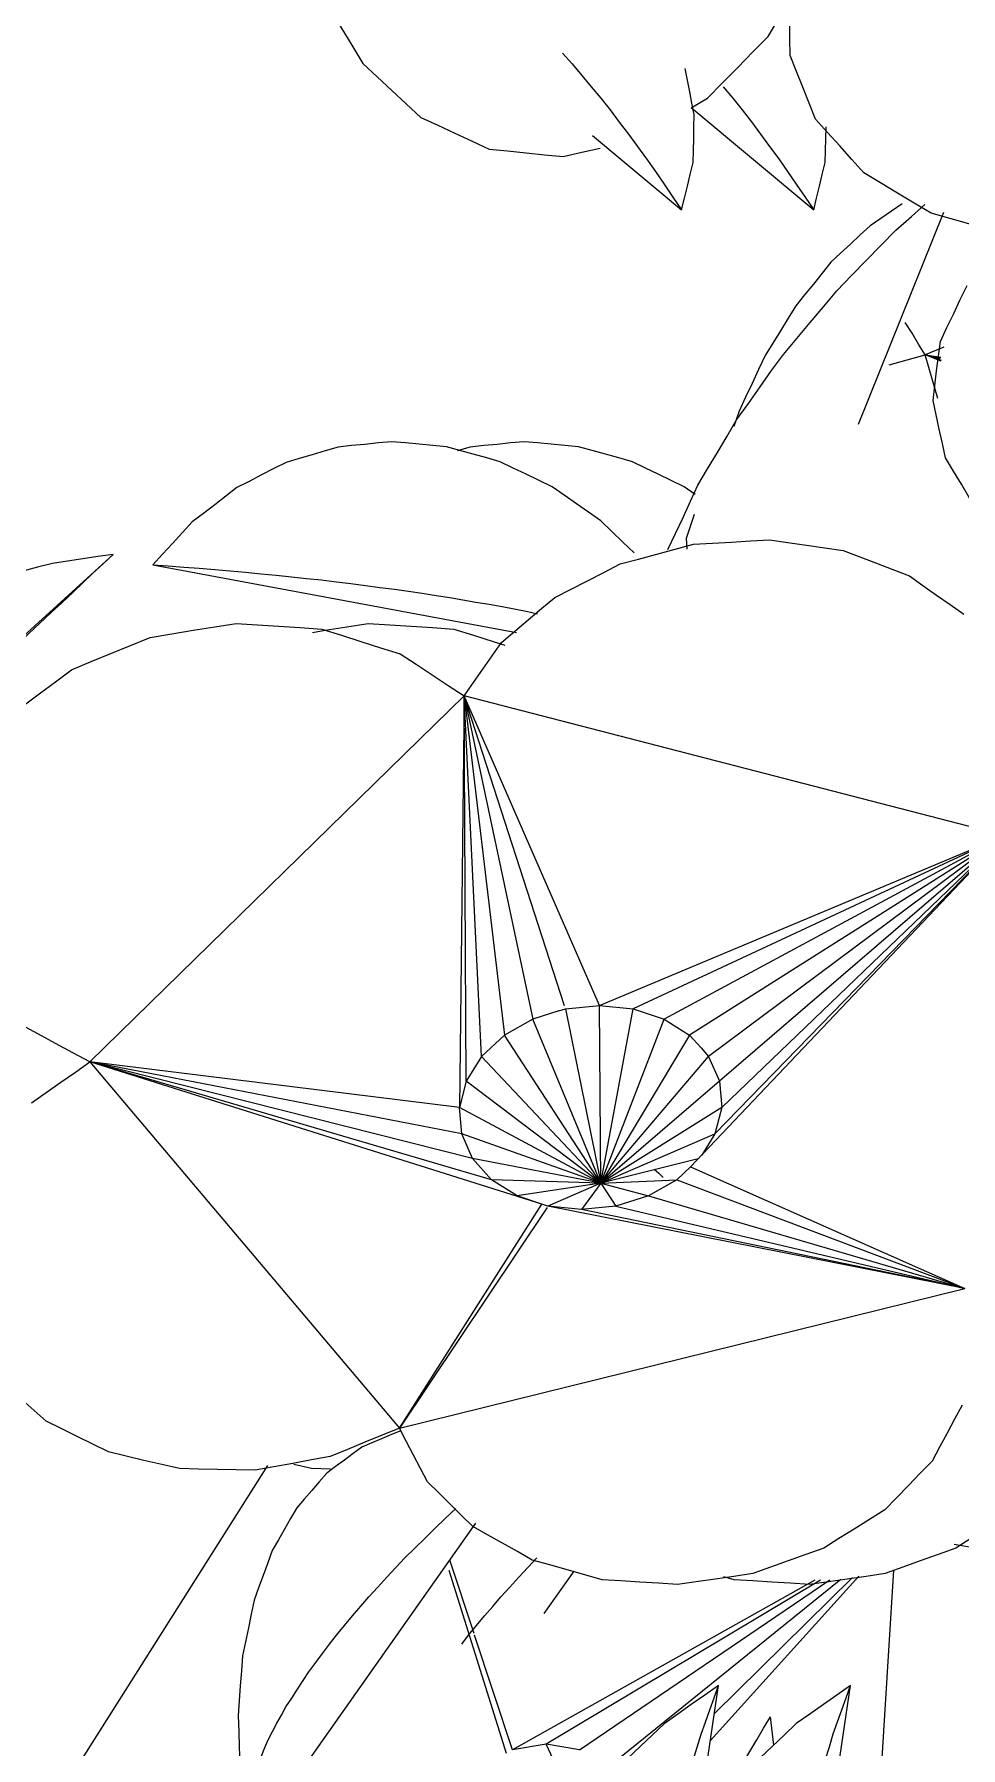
# Model space of a CAD drawing. Header units: metres. Extents: x 10.2 to 20.8, y -0.2 to 6.6.
# Drawn here: x 14.6224 to 14.6815, y 0.9343 to 1.0436 of the extents above; entities that cross this region are included whole.
import ezdxf

# ---------------------------------------------------------------- set-up
doc = ezdxf.new("R2010")
doc.units = ezdxf.units.M
doc.layers.add('Importações nas famílias', color=250, linetype='Continuous', lineweight=5)
doc.layers.add('Vegetação', color=7, linetype='Continuous', lineweight=5)

# ---------------------------------------------------------------- blocks, each defined once
blk = doc.blocks.new('Planta_pergolado_12200 - plantas pergolado_skp_Component_12-V2844-Corte 3')
at = {"layer": 'Importações nas famílias'}
blk.add_line((15.06746, 1.18088), (15.03537, 1.15163), dxfattribs=at)
at = {"layer": 'Importações nas famílias', "flags": 128}
for points in [[(15.06359, 1.18031), (15.06265, 1.18006), (15.06171, 1.17981), (15.06076, 1.17957), (15.05982, 1.17932)], [(15.06746, 1.18088), (15.06649, 1.18074), (15.06553, 1.18059), (15.06456, 1.18045), (15.06359, 1.18031)], [(15.06491, 1.17847), (15.06554, 1.17907), (15.06618, 1.17968), (15.06682, 1.18028), (15.06746, 1.18088)], [(15.05982, 1.17932), (15.05891, 1.17898), (15.058, 1.17863), (15.05709, 1.17829), (15.05618, 1.17795)], [(15.0621, 1.17583), (15.0628, 1.17649), (15.0635, 1.17715), (15.06421, 1.17781), (15.06491, 1.17847)], [(15.05618, 1.17795), (15.05532, 1.17751), (15.05445, 1.17707), (15.05358, 1.17663), (15.05272, 1.17619)], [(15.05272, 1.17619), (15.05191, 1.17566), (15.05109, 1.17513), (15.05028, 1.17461), (15.04947, 1.17408)], [(15.0591, 1.17304), (15.05985, 1.17374), (15.0606, 1.17444), (15.06135, 1.17514), (15.0621, 1.17583)], [(15.04947, 1.17408), (15.04872, 1.17347), (15.04797, 1.17285), (15.04722, 1.17224), (15.04647, 1.17163)], [(15.05599, 1.17016), (15.05677, 1.17088), (15.05755, 1.1716), (15.05833, 1.17232), (15.0591, 1.17304)], [(15.04647, 1.17163), (15.0458, 1.17094), (15.04512, 1.17025), (15.04444, 1.16956), (15.04376, 1.16887)], [(15.05283, 1.16725), (15.05362, 1.16798), (15.05441, 1.16871), (15.0552, 1.16943), (15.05599, 1.17016)], [(15.04376, 1.16887), (15.04316, 1.16811), (15.04256, 1.16735), (15.04196, 1.16659), (15.04136, 1.16584)], [(15.0497, 1.16439), (15.05048, 1.1651), (15.05127, 1.16582), (15.05205, 1.16654), (15.05283, 1.16725)], [(15.04136, 1.16584), (15.04084, 1.16502), (15.04033, 1.1642), (15.03981, 1.16338), (15.0393, 1.16256)], [(15.04667, 1.16164), (15.04743, 1.16232), (15.04819, 1.16301), (15.04894, 1.1637), (15.0497, 1.16439)], [(15.0393, 1.16256), (15.03888, 1.16168), (15.03845, 1.16081), (15.03803, 1.15994), (15.0376, 1.15907)], [(15.04382, 1.15906), (15.04453, 1.1597), (15.04524, 1.16035), (15.04596, 1.16099), (15.04667, 1.16164)], [(15.0376, 1.15907), (15.03728, 1.15816), (15.03695, 1.15724), (15.03662, 1.15633), (15.03629, 1.15541)], [(15.0412, 1.15672), (15.04185, 1.1573), (15.04251, 1.15789), (15.04316, 1.15847), (15.04382, 1.15906)], [(15.03889, 1.15467), (15.03947, 1.15518), (15.04004, 1.1557), (15.04062, 1.15621), (15.0412, 1.15672)], [(15.03629, 1.15541), (15.03606, 1.15447), (15.03583, 1.15352), (15.0356, 1.15258), (15.03537, 1.15163)], [(15.03693, 1.15296), (15.03742, 1.15339), (15.03791, 1.15382), (15.0384, 1.15424), (15.03889, 1.15467)], [(15.03537, 1.15163), (15.03576, 1.15196), (15.03615, 1.1523), (15.03654, 1.15263), (15.03693, 1.15296)]]:
    blk.add_lwpolyline(points, dxfattribs=at)
blk = doc.blocks.new('Planta_pergolado_12200 - plantas pergolado_skp_Component_16-V2935-Corte 3')
blk.add_blockref('Planta_pergolado_12200 - plantas pergolado_skp_Component_12-V2844-Corte 3', (-0.44004, -0.17043))
blk = doc.blocks.new('Planta_pergolado_12200 - plantas pergolado_skp_-V2965-Corte 3')
blk.add_blockref('Planta_pergolado_12200 - plantas pergolado_skp_Component_16-V2935-Corte 3', (0, 0))
blk = doc.blocks.new('Planta_pergolado_12200 - plantas pergolado_skp_Component_12-V2710-Corte 3')
at = {"layer": 'Importações nas famílias'}
for p, q in [((14.65608, 0.43181), (14.6567, 0.43113)), ((14.65798, 0.42656), (14.66367, 0.42182))]:
    blk.add_line(p, q, dxfattribs=at)
at = {"layer": 'Importações nas famílias', "flags": 128}
for points in [[(14.6567, 0.43113), (14.6573, 0.43039), (14.6579, 0.42966), (14.65851, 0.42893), (14.65911, 0.42819)], [(14.66448, 0.42787), (14.66433, 0.42861), (14.66419, 0.42935), (14.66405, 0.43009), (14.6639, 0.43084)], [(14.65911, 0.42819), (14.65969, 0.42741), (14.66028, 0.42664), (14.66086, 0.42586), (14.66144, 0.42508)], [(14.6644, 0.42484), (14.66442, 0.4256), (14.66444, 0.42635), (14.66446, 0.42711), (14.66448, 0.42787)], [(14.66144, 0.42508), (14.662, 0.42426), (14.66256, 0.42345), (14.66312, 0.42263), (14.66367, 0.42182)], [(14.66367, 0.42182), (14.66386, 0.42257), (14.66404, 0.42333), (14.66422, 0.42408), (14.6644, 0.42484)]]:
    blk.add_lwpolyline(points, dxfattribs=at)
blk = doc.blocks.new('Planta_pergolado_12200 - plantas pergolado_skp_Component_12-V2966-Corte 3')
at = {"layer": 'Importações nas famílias'}
blk.add_line((14.62995, 1.00979), (14.65315, 1.00548), dxfattribs=at)
at = {"layer": 'Importações nas famílias', "flags": 128}
for points in [[(14.6452, 1.01764), (14.64434, 1.01756), (14.64348, 1.01747), (14.64262, 1.01739), (14.64177, 1.0173)], [(14.64868, 1.01732), (14.64781, 1.0174), (14.64694, 1.01748), (14.64607, 1.01756), (14.6452, 1.01764)], [(14.64177, 1.0173), (14.64094, 1.01706), (14.64011, 1.01681), (14.63928, 1.01657), (14.63845, 1.01632)], [(14.65211, 1.01636), (14.65125, 1.0166), (14.65039, 1.01684), (14.64953, 1.01708), (14.64868, 1.01732)], [(14.65541, 1.01477), (14.65459, 1.01517), (14.65376, 1.01556), (14.65293, 1.01596), (14.65211, 1.01636)], [(14.63845, 1.01632), (14.63767, 1.01592), (14.63688, 1.01552), (14.6361, 1.01511), (14.63532, 1.01471)], [(14.63532, 1.01471), (14.63461, 1.01416), (14.6339, 1.01362), (14.63318, 1.01307), (14.63247, 1.01252)], [(14.65852, 1.01259), (14.65774, 1.01314), (14.65696, 1.01368), (14.65619, 1.01423), (14.65541, 1.01477)], [(14.63247, 1.01252), (14.63184, 1.01184), (14.63121, 1.01115), (14.63058, 1.01047), (14.62995, 1.00979)], [(14.66064, 1.01056), (14.65993, 1.01124), (14.65922, 1.01191), (14.65852, 1.01259)], [(14.62995, 1.00979), (14.63094, 1.00972), (14.63193, 1.00964), (14.63292, 1.00957), (14.63391, 1.00949)], [(14.63391, 1.00949), (14.63489, 1.0094), (14.63587, 1.00931), (14.63685, 1.00922), (14.63783, 1.00913)], [(14.63783, 1.00913), (14.63879, 1.00903), (14.63975, 1.00892), (14.6407, 1.00882), (14.64166, 1.00871)], [(14.64166, 1.00871), (14.64259, 1.00859), (14.64351, 1.00847), (14.64444, 1.00835), (14.64537, 1.00823)], [(14.64537, 1.00823), (14.64625, 1.0081), (14.64713, 1.00797), (14.64802, 1.00783), (14.6489, 1.0077)], [(14.6489, 1.0077), (14.64973, 1.00756), (14.65056, 1.00741), (14.65139, 1.00727), (14.65222, 1.00713)], [(14.65222, 1.00713), (14.65299, 1.00697), (14.65376, 1.00682), (14.65449, 1.00667)]]:
    blk.add_lwpolyline(points, dxfattribs=at)
blk = doc.blocks.new('Planta_pergolado_12200 - plantas pergolado_skp_Component_17-V2967-Corte 3')
at = {"layer": 'Importações nas famílias'}
for p, q in [((14.68038, 1.02366), (14.67921, 1.02318)), ((14.68017, 1.02297), (14.67921, 1.02318)), ((14.67921, 1.02318), (14.68018, 1.023)), ((14.68016, 1.02292), (14.67921, 1.02318)), ((14.68025, 1.02282), (14.67921, 1.02318)), ((14.68023, 1.02278), (14.67921, 1.02318)), ((14.67921, 1.02318), (14.68019, 1.02302)), ((14.68001, 1.0204), (14.67921, 1.02318)), ((14.66403, 1.01078), (14.66398, 1.01148))]:
    blk.add_line(p, q, dxfattribs=at)
at = {"layer": 'Importações nas famílias', "flags": 128}
for points in [[(14.67921, 1.02318), (14.67878, 1.02387), (14.67836, 1.02456), (14.67793, 1.02525)], [(14.6769, 1.02255), (14.67806, 1.02286), (14.67921, 1.02318)], [(14.66398, 1.01148), (14.66424, 1.01225), (14.6645, 1.01302)]]:
    blk.add_lwpolyline(points, dxfattribs=at)
blk = doc.blocks.new('Planta_pergolado_12200 - plantas pergolado_skp_Component_16-V2968-Corte 3')
for name, p in [('Planta_pergolado_12200 - plantas pergolado_skp_Component_12-V2710-Corte 3', (0, 0.61061)), ('Planta_pergolado_12200 - plantas pergolado_skp_Component_17-V2967-Corte 3', (0, 0)), ('Planta_pergolado_12200 - plantas pergolado_skp_Component_12-V2966-Corte 3', (0, 0))]:
    blk.add_blockref(name, p)
blk = doc.blocks.new('Planta_pergolado_12200 - plantas pergolado_skp_Component_12-V2995-Corte 3')
at = {"layer": 'Importações nas famílias'}
blk.add_line((14.66427, 1.03895), (14.6721, 1.03243), dxfattribs=at)
at = {"layer": 'Importações nas famílias', "flags": 128}
for points in [[(14.66633, 1.04027), (14.66693, 1.03954), (14.66753, 1.03881)], [(14.66753, 1.03881), (14.66812, 1.03803), (14.6687, 1.03725), (14.66928, 1.03647), (14.66987, 1.03569)], [(14.67283, 1.03545), (14.67285, 1.03621), (14.67286, 1.03696), (14.67288, 1.03772)], [(14.66987, 1.03569), (14.67042, 1.03487), (14.67098, 1.03406), (14.67154, 1.03324), (14.6721, 1.03243)], [(14.6721, 1.03243), (14.67228, 1.03318), (14.67246, 1.03394), (14.67264, 1.03469), (14.67283, 1.03545)]]:
    blk.add_lwpolyline(points, dxfattribs=at)
blk = doc.blocks.new('Planta_pergolado_12200 - plantas pergolado_skp_Component_12-V2762-Corte 3')
at = {"layer": 'Importações nas famílias'}
for p, q in [((14.65019, 0.40669), (14.64936, 0.40645)), ((14.66453, 0.40367), (14.66384, 0.40416))]:
    blk.add_line(p, q, dxfattribs=at)
at = {"layer": 'Importações nas famílias', "flags": 128}
for points in [[(14.65363, 0.40703), (14.65277, 0.40695), (14.65191, 0.40686), (14.65105, 0.40678), (14.65019, 0.40669)], [(14.6571, 0.40671), (14.65623, 0.40679), (14.65536, 0.40687), (14.65449, 0.40695), (14.65363, 0.40703)], [(14.66053, 0.40575), (14.65967, 0.40599), (14.65882, 0.40623), (14.65796, 0.40647), (14.6571, 0.40671)], [(14.66384, 0.40416), (14.66301, 0.40456), (14.66218, 0.40495), (14.66136, 0.40535), (14.66053, 0.40575)]]:
    blk.add_lwpolyline(points, dxfattribs=at)
blk = doc.blocks.new('Planta_pergolado_12200 - plantas pergolado_skp_Component_16-V2998-Corte 3')
for name, p in [('Planta_pergolado_12200 - plantas pergolado_skp_Component_12-V2995-Corte 3', (0, 0)), ('Planta_pergolado_12200 - plantas pergolado_skp_Component_12-V2762-Corte 3', (0, 0.61061))]:
    blk.add_blockref(name, p)
blk = doc.blocks.new('Planta_pergolado_12200 - plantas pergolado_skp_-V3050-Corte 3')
for name in ['Planta_pergolado_12200 - plantas pergolado_skp_Component_16-V2968-Corte 3', 'Planta_pergolado_12200 - plantas pergolado_skp_Component_16-V2998-Corte 3']:
    blk.add_blockref(name, (0, 0))
blk = doc.blocks.new('Planta_pergolado_12200 - plantas pergolado_skp_-V3106-Corte 3')
for name in ['Planta_pergolado_12200 - plantas pergolado_skp_-V3050-Corte 3', 'Planta_pergolado_12200 - plantas pergolado_skp_-V2965-Corte 3']:
    blk.add_blockref(name, (0, 0))
blk = doc.blocks.new('Planta_pergolado_12200 - plantas pergolado_skp_Component_12-V2729-Corte 3')
at = {"layer": 'Importações nas famílias'}
blk.add_line((14.85772, 0.53), (14.86421, 0.57407), dxfattribs=at)
at = {"layer": 'Importações nas famílias', "flags": 128}
for points in [[(14.86421, 0.57407), (14.86334, 0.57346), (14.86248, 0.57286), (14.86161, 0.57225), (14.86075, 0.57164)], [(14.86311, 0.57098), (14.86338, 0.57175), (14.86366, 0.57252), (14.86393, 0.57329), (14.86421, 0.57407)], [(14.86075, 0.57164), (14.85998, 0.57091), (14.85921, 0.57018), (14.85844, 0.56945), (14.85768, 0.56871)], [(14.86209, 0.56765), (14.86234, 0.56848), (14.8626, 0.56931), (14.86285, 0.57015), (14.86311, 0.57098)], [(14.85768, 0.56871), (14.85702, 0.56787), (14.85637, 0.56703), (14.85571, 0.56618), (14.85506, 0.56534)], [(14.86114, 0.56412), (14.86138, 0.565), (14.86161, 0.56588), (14.86185, 0.56677), (14.86209, 0.56765)], [(14.85506, 0.56534), (14.85453, 0.56441), (14.85401, 0.56347), (14.85348, 0.56254), (14.85295, 0.56161)], [(14.86029, 0.56042), (14.86051, 0.56134), (14.86072, 0.56227), (14.86093, 0.56319), (14.86114, 0.56412)], [(14.85295, 0.56161), (14.85257, 0.5606), (14.85219, 0.5596), (14.8518, 0.5586), (14.85142, 0.5576)], [(14.85955, 0.5566), (14.85973, 0.55755), (14.85992, 0.55851), (14.86011, 0.55946), (14.86029, 0.56042)], [(14.85142, 0.5576), (14.85118, 0.55655), (14.85095, 0.5555), (14.85072, 0.55446), (14.85048, 0.55341)], [(14.85891, 0.55269), (14.85907, 0.55367), (14.85923, 0.55465), (14.85939, 0.55562), (14.85955, 0.5566)], [(14.85048, 0.55341), (14.85041, 0.55234), (14.85033, 0.55127), (14.85025, 0.55021), (14.85017, 0.54914)], [(14.85839, 0.54875), (14.85852, 0.54974), (14.85865, 0.55072), (14.85878, 0.55171), (14.85891, 0.55269)], [(14.85017, 0.54914), (14.85025, 0.54807), (14.85033, 0.54701), (14.85041, 0.54595), (14.85049, 0.54488)], [(14.858, 0.54482), (14.8581, 0.5458), (14.85819, 0.54678), (14.85829, 0.54777), (14.85839, 0.54875)], [(14.85049, 0.54488), (14.85073, 0.54385), (14.85097, 0.54282), (14.8512, 0.54178), (14.85144, 0.54075)], [(14.85773, 0.54093), (14.8578, 0.5419), (14.85786, 0.54287), (14.85793, 0.54385), (14.858, 0.54482)], [(14.85144, 0.54075), (14.85182, 0.53977), (14.85221, 0.53879), (14.8526, 0.53781), (14.85298, 0.53683)], [(14.85759, 0.53714), (14.85763, 0.53809), (14.85766, 0.53903), (14.8577, 0.53998), (14.85773, 0.54093)], [(14.85298, 0.53683), (14.85351, 0.53593), (14.85404, 0.53502), (14.85457, 0.53412), (14.85509, 0.53322)], [(14.85759, 0.53348), (14.85759, 0.53439), (14.85759, 0.53531), (14.85759, 0.53622), (14.85759, 0.53714)], [(14.85772, 0.53), (14.85769, 0.53087), (14.85766, 0.53174), (14.85762, 0.53261), (14.85759, 0.53348)], [(14.85509, 0.53322), (14.85575, 0.53241), (14.85641, 0.53161), (14.85706, 0.5308), (14.85772, 0.53)]]:
    blk.add_lwpolyline(points, dxfattribs=at)
blk = doc.blocks.new('Planta_pergolado_12200 - plantas pergolado_skp_Component_12-V2719-Corte 3')
at = {"layer": 'Importações nas famílias', "flags": 128}
blk.add_lwpolyline([(14.7576, 0.77096), (14.75789, 0.7707), (14.75817, 0.77043)], dxfattribs=at)
blk = doc.blocks.new('Planta_pergolado_12200 - plantas pergolado_skp_Component_12-V2736-Corte 3')
at = {"layer": 'Importações nas famílias'}
for p, q in [((14.75269, 0.61727), (14.75338, 0.6179)), ((14.74026, 0.59653), (14.75464, 0.61696))]:
    blk.add_line(p, q, dxfattribs=at)
at = {"layer": 'Importações nas famílias', "flags": 128}
for points in [[(14.74739, 0.62182), (14.74683, 0.62141), (14.74627, 0.62099), (14.74571, 0.62058), (14.74515, 0.62016)], [(14.74986, 0.62286), (14.74927, 0.62261), (14.74864, 0.62235), (14.74802, 0.62208), (14.74739, 0.62182)], [(14.74515, 0.62016), (14.74467, 0.61961), (14.74419, 0.61905), (14.74371, 0.6185), (14.74323, 0.61794)], [(14.74323, 0.61794), (14.74284, 0.61726), (14.74245, 0.61658), (14.74206, 0.6159), (14.74167, 0.61522)], [(14.75013, 0.61475), (14.75077, 0.61538), (14.75141, 0.61601), (14.75205, 0.61664), (14.75269, 0.61727)], [(14.74167, 0.61522), (14.74138, 0.61443), (14.74109, 0.61363), (14.7408, 0.61284), (14.74051, 0.61205)], [(14.74782, 0.61226), (14.7484, 0.61289), (14.74898, 0.61351), (14.74955, 0.61413), (14.75013, 0.61475)], [(14.74051, 0.61205), (14.74033, 0.61116), (14.74015, 0.61028), (14.73996, 0.60939), (14.73978, 0.60851)], [(14.74577, 0.60983), (14.74628, 0.61044), (14.74679, 0.61105), (14.74731, 0.61166), (14.74782, 0.61226)], [(14.744, 0.60749), (14.74444, 0.60807), (14.74488, 0.60866), (14.74533, 0.60925), (14.74577, 0.60983)], [(14.73978, 0.60851), (14.73971, 0.60755), (14.73963, 0.60659), (14.73956, 0.60564), (14.73949, 0.60468)], [(14.74254, 0.60525), (14.74291, 0.60581), (14.74327, 0.60637), (14.74364, 0.60693), (14.744, 0.60749)], [(14.73949, 0.60468), (14.73953, 0.60367), (14.73957, 0.60267), (14.73961, 0.60166), (14.73965, 0.60065)], [(14.7414, 0.60315), (14.74169, 0.60367), (14.74197, 0.6042), (14.74226, 0.60472), (14.74254, 0.60525)], [(14.7406, 0.6012), (14.7408, 0.60169), (14.741, 0.60217), (14.7412, 0.60266), (14.7414, 0.60315)], [(14.74013, 0.59944), (14.74025, 0.59988), (14.74036, 0.60032), (14.74048, 0.60076), (14.7406, 0.6012)], [(14.73965, 0.60065), (14.7398, 0.59962), (14.73995, 0.59859), (14.7401, 0.59756)], [(14.74002, 0.59787), (14.74005, 0.59826), (14.74008, 0.59866), (14.74011, 0.59905), (14.74013, 0.59944)], [(14.74026, 0.59653), (14.7402, 0.59686), (14.74014, 0.5972), (14.74008, 0.59754), (14.74002, 0.59787)]]:
    blk.add_lwpolyline(points, dxfattribs=at)
blk = doc.blocks.new('Planta_pergolado_12200 - plantas pergolado_skp_Component_17-V3114-Corte 3')
at = {"layer": 'Importações nas famílias'}
for p, q in [((14.62595, 0.97808), (14.6498, 1.00144)), ((14.6498, 1.00144), (14.64951, 0.97517)), ((14.65092, 0.97843), (14.6498, 1.00144)), ((14.6498, 1.00144), (14.65237, 0.97978)), ((14.6498, 1.00144), (14.65419, 0.98081)), ((14.64994, 0.97686), (14.6498, 1.00144)), ((14.68427, 0.99251), (14.6498, 1.00144)), ((14.65844, 0.98168), (14.6498, 1.00144)), ((14.6562, 0.98166), (14.6498, 1.00144)), ((14.65844, 0.98168), (14.68427, 0.99251)), ((14.68427, 0.99251), (14.66059, 0.98146)), ((14.68427, 0.99251), (14.66255, 0.98081)), ((14.68427, 0.99251), (14.66418, 0.97978)), ((14.68427, 0.99251), (14.66424, 0.97138)), ((14.68427, 0.99251), (14.66539, 0.97843)), ((14.68427, 0.99251), (14.66579, 0.97349)), ((14.68427, 0.99251), (14.66609, 0.97686)), ((14.68427, 0.99251), (14.66623, 0.97517)), ((14.65584, 0.98133), (14.65626, 0.98146)), ((14.65626, 0.98146), (14.65844, 0.98168)), ((14.65626, 0.98146), (14.65851, 0.97034)), ((14.65851, 0.97034), (14.65844, 0.98168)), ((14.65844, 0.98168), (14.66059, 0.98146)), ((14.65851, 0.97034), (14.66059, 0.98146)), ((14.66059, 0.98146), (14.66255, 0.98081)), ((14.65419, 0.98081), (14.65237, 0.97978)), ((14.65584, 0.98133), (14.65419, 0.98081)), ((14.65851, 0.97034), (14.65419, 0.98081)), ((14.65851, 0.97034), (14.66255, 0.98081)), ((14.66255, 0.98081), (14.66418, 0.97978)), ((14.65237, 0.97978), (14.65092, 0.97843)), ((14.65851, 0.97034), (14.65237, 0.97978)), ((14.66418, 0.97978), (14.65851, 0.97034)), ((14.66418, 0.97978), (14.66491, 0.97897)), ((14.65092, 0.97843), (14.64994, 0.97686)), ((14.65851, 0.97034), (14.65092, 0.97843)), ((14.65851, 0.97034), (14.66539, 0.97843)), ((14.66491, 0.97897), (14.66539, 0.97843)), ((14.66539, 0.97843), (14.66609, 0.97686)), ((14.64951, 0.97517), (14.62595, 0.97808)), ((14.62595, 0.97808), (14.64568, 0.95472)), ((14.64965, 0.97349), (14.62595, 0.97808)), ((14.65034, 0.97192), (14.62595, 0.97808)), ((14.65155, 0.97057), (14.62595, 0.97808)), ((14.65476, 0.96902), (14.62595, 0.97808)), ((14.64994, 0.97686), (14.64951, 0.97517)), ((14.65851, 0.97034), (14.64994, 0.97686)), ((14.66609, 0.97686), (14.65851, 0.97034)), ((14.66609, 0.97686), (14.66623, 0.97517)), ((14.65851, 0.97034), (14.64951, 0.97517)), ((14.64965, 0.97349), (14.64951, 0.97517)), ((14.66623, 0.97517), (14.65851, 0.97034)), ((14.66623, 0.97517), (14.66579, 0.97349)), ((14.65851, 0.97034), (14.64965, 0.97349)), ((14.65034, 0.97192), (14.64965, 0.97349)), ((14.65851, 0.97034), (14.66579, 0.97349)), ((14.66579, 0.97349), (14.66495, 0.97213)), ((14.65851, 0.97034), (14.65034, 0.97192)), ((14.65155, 0.97057), (14.65034, 0.97192)), ((14.66473, 0.9719), (14.65851, 0.97034)), ((14.65851, 0.97034), (14.65155, 0.97057)), ((14.65319, 0.96954), (14.65155, 0.97057)), ((14.65851, 0.97034), (14.66337, 0.97057)), ((14.66337, 0.97057), (14.66155, 0.96954)), ((14.66424, 0.97138), (14.66337, 0.97057)), ((14.66337, 0.97057), (14.68172, 0.96364)), ((14.66424, 0.97138), (14.68172, 0.96364)), ((14.65851, 0.97034), (14.65319, 0.96954)), ((14.65476, 0.96902), (14.65319, 0.96954)), ((14.65851, 0.97034), (14.65515, 0.96889)), ((14.65851, 0.97034), (14.65729, 0.96866)), ((14.65851, 0.97034), (14.65948, 0.96889)), ((14.65851, 0.97034), (14.66155, 0.96954)), ((14.66155, 0.96954), (14.65948, 0.96889)), ((14.66155, 0.96954), (14.68172, 0.96364)), ((14.64568, 0.95472), (14.65476, 0.96902)), ((14.65509, 0.9688), (14.64568, 0.95472)), ((14.65515, 0.96889), (14.65476, 0.96902)), ((14.65729, 0.96866), (14.65515, 0.96889)), ((14.68172, 0.96364), (14.65515, 0.96889)), ((14.65948, 0.96889), (14.65729, 0.96866)), ((14.68172, 0.96364), (14.65729, 0.96866)), ((14.65948, 0.96889), (14.68172, 0.96364)), ((14.64568, 0.95472), (14.68172, 0.96364))]:
    blk.add_line(p, q, dxfattribs=at)
at = {"layer": 'Importações nas famílias', "flags": 128}
for points in [[(14.65976, 1.00984), (14.66092, 1.01015), (14.66209, 1.01047), (14.66326, 1.01078), (14.66443, 1.0111)], [(14.66443, 1.0111), (14.66564, 1.01117), (14.66685, 1.01124), (14.66807, 1.01132), (14.66928, 1.01139)], [(14.66928, 1.01139), (14.67045, 1.01122), (14.67163, 1.01105), (14.6728, 1.01088), (14.67397, 1.0107)], [(14.65558, 1.0077), (14.65662, 1.00824), (14.65767, 1.00877), (14.65871, 1.0093), (14.65976, 1.00984)], [(14.67397, 1.0107), (14.67503, 1.0103), (14.67609, 1.00989), (14.67714, 1.00949), (14.6782, 1.00908)], [(14.6782, 1.00908), (14.67906, 1.00847), (14.67993, 1.00786), (14.6808, 1.00725), (14.68166, 1.00663)], [(14.65219, 1.00484), (14.65303, 1.00555), (14.65388, 1.00627), (14.65473, 1.00699), (14.65558, 1.0077)], [(14.62979, 1.00516), (14.63116, 1.00539), (14.63253, 1.00561), (14.6339, 1.00583), (14.63527, 1.00605)], [(14.63527, 1.00605), (14.63663, 1.00596), (14.638, 1.00587), (14.63936, 1.00578), (14.64073, 1.00569)], [(14.64073, 1.00569), (14.64198, 1.0053), (14.64322, 1.0049), (14.64447, 1.0045), (14.64572, 1.00411)], [(14.62477, 1.00309), (14.62603, 1.00361), (14.62728, 1.00413), (14.62854, 1.00465), (14.62979, 1.00516)], [(14.6498, 1.00144), (14.6504, 1.00229), (14.65099, 1.00314), (14.65159, 1.00399), (14.65219, 1.00484)], [(14.64572, 1.00411), (14.64674, 1.00344), (14.64776, 1.00277), (14.64878, 1.0021), (14.6498, 1.00144)], [(14.62064, 1.00002), (14.62168, 1.00079), (14.62271, 1.00156), (14.62374, 1.00233), (14.62477, 1.00309)], [(14.62595, 0.97808), (14.62486, 0.97867), (14.62376, 0.97926), (14.62266, 0.97986), (14.62157, 0.98045)], [(14.62222, 0.97548), (14.62315, 0.97613), (14.62409, 0.97678), (14.62502, 0.97743), (14.62595, 0.97808)], [(14.62316, 0.95518), (14.62239, 0.95586), (14.62162, 0.95654), (14.62085, 0.95723), (14.62008, 0.95791)], [(14.62712, 0.95321), (14.62613, 0.9537), (14.62514, 0.95419), (14.62415, 0.95468), (14.62316, 0.95518)], [(14.68156, 0.95618), (14.68108, 0.95529), (14.6806, 0.9544), (14.68012, 0.95351), (14.67964, 0.95262)], [(14.64568, 0.95472), (14.64458, 0.95427), (14.64348, 0.95382), (14.64237, 0.95337), (14.64127, 0.95292)], [(14.64746, 0.95131), (14.64702, 0.95216), (14.64657, 0.95301), (14.64613, 0.95386), (14.64568, 0.95472)], [(14.63166, 0.95214), (14.63052, 0.9524), (14.62939, 0.95267), (14.62825, 0.95294), (14.62712, 0.95321)], [(14.63649, 0.95204), (14.63528, 0.95206), (14.63407, 0.95209), (14.63287, 0.95211), (14.63166, 0.95214)], [(14.64127, 0.95292), (14.64007, 0.9527), (14.63888, 0.95248), (14.63768, 0.95226), (14.63649, 0.95204)], [(14.67964, 0.95262), (14.67888, 0.95185), (14.67813, 0.95107), (14.67738, 0.95029), (14.67662, 0.94952)], [(14.65035, 0.94845), (14.64963, 0.94916), (14.64891, 0.94988), (14.64819, 0.9506), (14.64746, 0.95131)], [(14.67662, 0.94952), (14.67565, 0.9489), (14.67467, 0.94829), (14.6737, 0.94768), (14.67273, 0.94707)], [(14.65415, 0.94631), (14.6532, 0.94685), (14.65225, 0.94738), (14.6513, 0.94791), (14.65035, 0.94845)], [(14.67273, 0.94707), (14.6716, 0.94666), (14.67047, 0.94626), (14.66934, 0.94585), (14.66822, 0.94545)], [(14.6586, 0.94505), (14.65749, 0.94537), (14.65638, 0.94568), (14.65526, 0.946), (14.65415, 0.94631)], [(14.66822, 0.94545), (14.66701, 0.94527), (14.66581, 0.9451), (14.6646, 0.94493), (14.6634, 0.94476)], [(14.6634, 0.94476), (14.6622, 0.94483), (14.661, 0.94491), (14.6598, 0.94498), (14.6586, 0.94505)]]:
    blk.add_lwpolyline(points, dxfattribs=at)
blk = doc.blocks.new('Planta_pergolado_12200 - plantas pergolado_skp_Component_16-V3115-Corte 3')
for name, p in [('Planta_pergolado_12200 - plantas pergolado_skp_Component_17-V3114-Corte 3', (0, 0)), ('Planta_pergolado_12200 - plantas pergolado_skp_Component_12-V2719-Corte 3', (-0.09568, 0.20028)), ('Planta_pergolado_12200 - plantas pergolado_skp_Component_12-V2736-Corte 3', (-0.1041, 0.3317)), ('Planta_pergolado_12200 - plantas pergolado_skp_Component_12-V2729-Corte 3', (-0.19819, 0.36423))]:
    blk.add_blockref(name, p)
blk = doc.blocks.new('Planta_pergolado_12200 - plantas pergolado_skp_Component_17-V3130-Corte 3')
at = {"layer": 'Importações nas famílias', "flags": 128}
for points in [[(14.67059, 1.04226), (14.67058, 1.04333), (14.67058, 1.0444), (14.67057, 1.04547), (14.67057, 1.04654)], [(14.67221, 1.03822), (14.6718, 1.03923), (14.6714, 1.04024), (14.67099, 1.04125), (14.67059, 1.04226)], [(14.67529, 1.03478), (14.67452, 1.03564), (14.67375, 1.0365), (14.67298, 1.03736), (14.67221, 1.03822)], [(14.67958, 1.03222), (14.6785, 1.03286), (14.67743, 1.0335), (14.67636, 1.03414), (14.67529, 1.03478)], [(14.68469, 1.03077), (14.68341, 1.03113), (14.68213, 1.03149), (14.68085, 1.03186), (14.67958, 1.03222)], [(14.68017, 1.02403), (14.68059, 1.02492), (14.68102, 1.02582), (14.68144, 1.02671), (14.68187, 1.02761)], [(14.6797, 1.02027), (14.67982, 1.02121), (14.67993, 1.02215), (14.68005, 1.02309), (14.68017, 1.02403)], [(14.6805, 1.0166), (14.6803, 1.01752), (14.6801, 1.01844), (14.6799, 1.01935), (14.6797, 1.02027)], [(14.68251, 1.01326), (14.68201, 1.01409), (14.68151, 1.01493), (14.681, 1.01576), (14.6805, 1.0166)]]:
    blk.add_lwpolyline(points, dxfattribs=at)
blk = doc.blocks.new('Planta_pergolado_12200 - plantas pergolado_skp_Component_16-V3131-Corte 3')
blk.add_blockref('Planta_pergolado_12200 - plantas pergolado_skp_Component_17-V3130-Corte 3', (0, 0))
blk = doc.blocks.new('Planta_pergolado_12200 - plantas pergolado_skp_Component_12-V2766-Corte 3')
at = {"layer": 'Importações nas famílias'}
for p, q in [((14.80988, 0.98344), (14.81637, 1.02751)), ((14.80722, 1.01878), (14.80669, 1.01785)), ((14.80336, 0.99522), (14.8036, 0.99419))]:
    blk.add_line(p, q, dxfattribs=at)
at = {"layer": 'Importações nas famílias', "flags": 128}
for points in [[(14.81637, 1.02751), (14.8155, 1.0269), (14.81464, 1.02629), (14.81378, 1.02569), (14.81291, 1.02508)], [(14.81527, 1.02442), (14.81555, 1.02519), (14.81582, 1.02596), (14.81609, 1.02673), (14.81637, 1.02751)], [(14.81291, 1.02508), (14.81214, 1.02435), (14.81137, 1.02362), (14.81061, 1.02289), (14.80984, 1.02215)], [(14.81425, 1.02109), (14.8145, 1.02192), (14.81476, 1.02275), (14.81502, 1.02359), (14.81527, 1.02442)], [(14.80984, 1.02215), (14.80918, 1.02131), (14.80853, 1.02047), (14.80787, 1.01962), (14.80722, 1.01878)], [(14.8133, 1.01756), (14.81354, 1.01844), (14.81378, 1.01932), (14.81401, 1.02021), (14.81425, 1.02109)], [(14.81246, 1.01386), (14.81267, 1.01478), (14.81288, 1.01571), (14.81309, 1.01663), (14.8133, 1.01756)], [(14.81171, 1.01004), (14.8119, 1.01099), (14.81208, 1.01195), (14.81227, 1.0129), (14.81246, 1.01386)], [(14.81107, 1.00613), (14.81123, 1.00711), (14.81139, 1.00808), (14.81155, 1.00906), (14.81171, 1.01004)], [(14.81055, 1.00219), (14.81068, 1.00318), (14.81081, 1.00416), (14.81094, 1.00515), (14.81107, 1.00613)], [(14.81016, 0.99826), (14.81026, 0.99924), (14.81036, 1.00022), (14.81046, 1.00121), (14.81055, 1.00219)], [(14.80989, 0.99437), (14.80996, 0.99534), (14.81003, 0.99631), (14.81009, 0.99728), (14.81016, 0.99826)], [(14.8036, 0.99419), (14.80399, 0.99321), (14.80437, 0.99223), (14.80476, 0.99125), (14.80514, 0.99027)], [(14.80976, 0.99058), (14.80979, 0.99153), (14.80982, 0.99247), (14.80986, 0.99342), (14.80989, 0.99437)], [(14.80514, 0.99027), (14.80567, 0.98937), (14.8062, 0.98846), (14.80673, 0.98756), (14.80726, 0.98666)], [(14.80975, 0.98692), (14.80975, 0.98783), (14.80975, 0.98875), (14.80976, 0.98966), (14.80976, 0.99058)], [(14.80988, 0.98344), (14.80985, 0.98431), (14.80982, 0.98518), (14.80978, 0.98605), (14.80975, 0.98692)], [(14.80726, 0.98666), (14.80791, 0.98585), (14.80857, 0.98505), (14.80923, 0.98424), (14.80988, 0.98344)]]:
    blk.add_lwpolyline(points, dxfattribs=at)
blk = doc.blocks.new('Planta_pergolado_12200 - plantas pergolado_skp_Component_12-V2757-Corte 3')
at = {"layer": 'Importações nas famílias'}
for p, q in [((14.75059, 0.74262), (14.75249, 0.74533)), ((14.74533, 0.74066), (14.74577, 0.74125))]:
    blk.add_line(p, q, dxfattribs=at)
at = {"layer": 'Importações nas famílias', "flags": 128}
for points in [[(14.74782, 0.74368), (14.7484, 0.7443), (14.74898, 0.74493), (14.74955, 0.74555), (14.75013, 0.74617)], [(14.74577, 0.74125), (14.74628, 0.74186), (14.74679, 0.74247), (14.74731, 0.74307), (14.74782, 0.74368)]]:
    blk.add_lwpolyline(points, dxfattribs=at)
blk = doc.blocks.new('Planta_pergolado_12200 - plantas pergolado_skp_Component_17-V3136-Corte 3')
at = {"layer": 'Importações nas famílias'}
for p, q in [((14.64008, 0.95214), (14.63895, 0.9524)), ((14.64129, 0.95211), (14.64008, 0.95214)), ((14.66703, 0.94505), (14.66637, 0.94524))]:
    blk.add_line(p, q, dxfattribs=at)
at = {"layer": 'Importações nas famílias', "flags": 128}
for points in [[(14.64013, 1.00548), (14.64095, 1.00561), (14.64232, 1.00583), (14.64369, 1.00605)], [(14.64369, 1.00605), (14.64506, 1.00596), (14.64642, 1.00587), (14.64779, 1.00578), (14.64915, 1.00569)], [(14.64915, 1.00569), (14.6504, 1.0053), (14.65165, 1.0049), (14.6524, 1.00466)], [(14.68504, 0.94952), (14.68407, 0.9489), (14.6831, 0.94829), (14.68212, 0.94768), (14.68115, 0.94707)], [(14.68115, 0.94707), (14.68002, 0.94666), (14.67889, 0.94626), (14.67777, 0.94585), (14.67664, 0.94545)], [(14.67664, 0.94545), (14.67544, 0.94527), (14.67423, 0.9451), (14.67303, 0.94493), (14.67182, 0.94476)], [(14.67182, 0.94476), (14.67062, 0.94483), (14.66942, 0.94491), (14.66822, 0.94498), (14.66703, 0.94505)]]:
    blk.add_lwpolyline(points, dxfattribs=at)
blk = doc.blocks.new('Planta_pergolado_12200 - plantas pergolado_skp_Component_16-V3137-Corte 3')
for name, p in [('Planta_pergolado_12200 - plantas pergolado_skp_Component_17-V3136-Corte 3', (0, 0)), ('Planta_pergolado_12200 - plantas pergolado_skp_Component_12-V2757-Corte 3', (-0.09568, 0.20028)), ('Planta_pergolado_12200 - plantas pergolado_skp_Component_12-V2766-Corte 3', (-0.14193, -0.0892))]:
    blk.add_blockref(name, p)
blk = doc.blocks.new('Planta_pergolado_12200 - plantas pergolado_skp_-V3180-Corte 3')
for name in ['Planta_pergolado_12200 - plantas pergolado_skp_Component_16-V3131-Corte 3', 'Planta_pergolado_12200 - plantas pergolado_skp_Component_16-V3115-Corte 3', 'Planta_pergolado_12200 - plantas pergolado_skp_Component_16-V3137-Corte 3']:
    blk.add_blockref(name, (0, 0))
blk = doc.blocks.new('Planta_pergolado_12200 - plantas pergolado_skp_Component_12-V3361-Corte 3')
at = {"layer": 'Importações nas famílias'}
for p, q in [((14.68036, 1.03225), (14.67492, 1.01873)), ((14.66734, 1.01958), (14.667, 1.01861))]:
    blk.add_line(p, q, dxfattribs=at)
at = {"layer": 'Importações nas famílias', "flags": 128}
for points in [[(14.67773, 1.03282), (14.67705, 1.03235), (14.67637, 1.03188), (14.67569, 1.03141)], [(14.67732, 1.03112), (14.67832, 1.03201), (14.67917, 1.03276)], [(14.67569, 1.03141), (14.67506, 1.03083), (14.67444, 1.03024), (14.67381, 1.02966), (14.67319, 1.02908)], [(14.67356, 1.02727), (14.6745, 1.02823), (14.67544, 1.02919), (14.67638, 1.03016), (14.67732, 1.03112)], [(14.67319, 1.02908), (14.67263, 1.02838), (14.67207, 1.02769), (14.67151, 1.027), (14.67095, 1.0263)], [(14.67016, 1.02321), (14.67101, 1.02422), (14.67186, 1.02524), (14.67271, 1.02625), (14.67356, 1.02727)], [(14.67095, 1.0263), (14.67046, 1.02551), (14.66997, 1.02471), (14.66948, 1.02392), (14.66899, 1.02313)], [(14.66718, 1.01904), (14.66793, 1.02008), (14.66867, 1.02113), (14.66941, 1.02217), (14.67016, 1.02321)], [(14.66899, 1.02313), (14.66858, 1.02224), (14.66817, 1.02135), (14.66775, 1.02047), (14.66734, 1.01958)], [(14.66471, 1.01486), (14.66533, 1.01591), (14.66595, 1.01695), (14.66657, 1.018), (14.66718, 1.01904)], [(14.6628, 1.01077), (14.66328, 1.01179), (14.66376, 1.01281), (14.66423, 1.01384), (14.66471, 1.01486)]]:
    blk.add_lwpolyline(points, dxfattribs=at)
blk = doc.blocks.new('Planta_pergolado_12200 - plantas pergolado_skp_Component_12-V3362-Corte 3')
at = {"layer": 'Importações nas famílias'}
for p, q in [((14.66956, 0.93451), (14.66934, 0.93632)), ((14.67515, 0.88828), (14.67151, 0.9184))]:
    blk.add_line(p, q, dxfattribs=at)
at = {"layer": 'Importações nas famílias', "flags": 128}
for points in [[(14.66758, 0.93335), (14.66802, 0.9341), (14.66846, 0.93484), (14.6689, 0.93558), (14.66934, 0.93632)], [(14.66689, 0.9317), (14.66723, 0.93253), (14.66758, 0.93335)], [(14.67022, 0.89679), (14.66974, 0.89789), (14.66926, 0.89899), (14.6688, 0.90003)], [(14.67251, 0.89247), (14.67194, 0.89355), (14.67137, 0.89463), (14.67079, 0.89571), (14.67022, 0.89679)], [(14.6679, 0.89419), (14.66842, 0.89352), (14.66894, 0.89284), (14.66946, 0.89216), (14.66999, 0.89149)], [(14.67515, 0.88828), (14.67449, 0.88933), (14.67383, 0.89038), (14.67317, 0.89143), (14.67251, 0.89247)], [(14.66999, 0.89149), (14.6706, 0.89099), (14.6712, 0.8905), (14.67181, 0.89), (14.67242, 0.8895)], [(14.67242, 0.8895), (14.6731, 0.8892), (14.67378, 0.88889), (14.67446, 0.88859), (14.67515, 0.88828)]]:
    blk.add_lwpolyline(points, dxfattribs=at)
blk = doc.blocks.new('Planta_pergolado_12200 - plantas pergolado_skp_Component_17-V3363-Corte 3')
at = {"layer": 'Importações nas famílias'}
for p, q in [((14.61979, 0.92466), (14.63729, 0.95235)), ((14.68202, 0.94713), (14.68104, 0.9473)), ((14.64882, 0.94567), (14.65248, 0.934)), ((14.65044, 0.94163), (14.64889, 0.94631)), ((14.67441, 0.90139), (14.67721, 0.94567)), ((14.67217, 0.94502), (14.65289, 0.93421)), ((14.67252, 0.94503), (14.65504, 0.93457)), ((14.65715, 0.93421), (14.67313, 0.94506)), ((14.65906, 0.93317), (14.67383, 0.94509)), ((14.66549, 0.93478), (14.67497, 0.94529)), ((14.66575, 0.93651), (14.67457, 0.94519)), ((14.65289, 0.93421), (14.65047, 0.94152)), ((14.65504, 0.93457), (14.65289, 0.93421)), ((14.65723, 0.92985), (14.65504, 0.93457)), ((14.65715, 0.93421), (14.65504, 0.93457))]:
    blk.add_line(p, q, dxfattribs=at)
blk = doc.blocks.new('Planta_pergolado_12200 - plantas pergolado_skp_Component_16-V3364-Corte 3')
for name in ['Planta_pergolado_12200 - plantas pergolado_skp_Component_12-V3361-Corte 3', 'Planta_pergolado_12200 - plantas pergolado_skp_Component_17-V3363-Corte 3', 'Planta_pergolado_12200 - plantas pergolado_skp_Component_12-V3362-Corte 3']:
    blk.add_blockref(name, (0, 0))
blk = doc.blocks.new('Planta_pergolado_12200 - plantas pergolado_skp_Component_17-V3371-Corte 3')
at = {"layer": 'Importações nas famílias'}
blk.add_line((14.66428, 1.03893), (14.66532, 1.03954), dxfattribs=at)
at = {"layer": 'Importações nas famílias', "flags": 128}
for points in [[(14.64054, 1.04638), (14.64124, 1.04523), (14.64194, 1.04407), (14.64264, 1.04292), (14.64334, 1.04176)], [(14.66919, 1.04349), (14.66994, 1.04474), (14.67069, 1.04599)], [(14.66532, 1.03954), (14.66628, 1.04053), (14.66725, 1.04151), (14.66822, 1.0425), (14.66919, 1.04349)], [(14.64334, 1.04176), (14.64426, 1.0409), (14.64519, 1.04004), (14.64611, 1.03918), (14.64704, 1.03832)], [(14.64704, 1.03832), (14.64813, 1.03782), (14.64922, 1.03731), (14.65031, 1.0368), (14.6514, 1.0363)], [(14.6514, 1.0363), (14.65258, 1.03618), (14.65375, 1.03606), (14.65493, 1.03594), (14.65611, 1.03582)], [(14.65611, 1.03582), (14.6573, 1.0361), (14.65848, 1.03637)]]:
    blk.add_lwpolyline(points, dxfattribs=at)
blk = doc.blocks.new('Planta_pergolado_12200 - plantas pergolado_skp_Component_16-V3372-Corte 3')
blk.add_blockref('Planta_pergolado_12200 - plantas pergolado_skp_Component_17-V3371-Corte 3', (0, 0))
blk = doc.blocks.new('Planta_pergolado_12200 - plantas pergolado_skp_-V3373-Corte 3')
for name in ['Planta_pergolado_12200 - plantas pergolado_skp_Component_16-V3372-Corte 3', 'Planta_pergolado_12200 - plantas pergolado_skp_Component_16-V3364-Corte 3']:
    blk.add_blockref(name, (0, 0))
blk = doc.blocks.new('Planta_pergolado_12200 - plantas pergolado_skp_-V3374-Corte 3')
blk.add_blockref('Planta_pergolado_12200 - plantas pergolado_skp_-V3373-Corte 3', (0, 0))
blk = doc.blocks.new('Planta_pergolado_12200 - plantas pergolado_skp_-V3437-Corte 3')
for name in ['Planta_pergolado_12200 - plantas pergolado_skp_-V3374-Corte 3', 'Planta_pergolado_12200 - plantas pergolado_skp_-V3180-Corte 3']:
    blk.add_blockref(name, (0, 0))
blk = doc.blocks.new('Planta_pergolado_12200 - Planta_pergolado_12200-V5114-Corte 3')
for name in ['Planta_pergolado_12200 - plantas pergolado_skp_-V3437-Corte 3', 'Planta_pergolado_12200 - plantas pergolado_skp_-V3106-Corte 3']:
    blk.add_blockref(name, (0, 0))

msp = doc.modelspace()

# ---------------------------------------------------------------- block references
at = {"layer": 'Vegetação', "color": 250}
msp.add_blockref('Planta_pergolado_12200 - Planta_pergolado_12200-V5114-Corte 3', (0, 0), dxfattribs=at)

doc.saveas('drawing.dxf')
